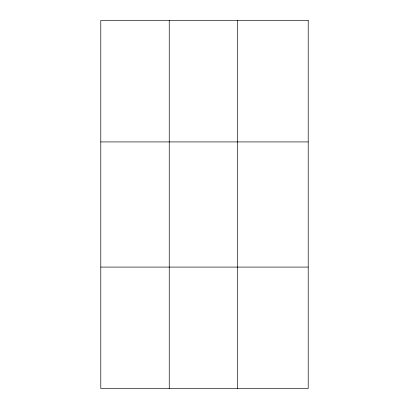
<?xml version="1.0" encoding="UTF-8"?>
<svg xmlns="http://www.w3.org/2000/svg" width="409" height="409" viewBox="0 0 409 409"><rect width="100%" height="100%" fill="white"/><g stroke="black" fill="none" stroke-linecap="round" stroke-linejoin="round"><path stroke-width="0.61" d="M169.239 388.55L169.239 20.45M237.685 388.55L237.685 20.45M100.793 141.923L308.207 141.923M100.793 267.077L308.207 267.077M308.207 20.45L308.207 388.55L100.793 388.55L100.793 20.45L308.207 20.45"/></g></svg>
